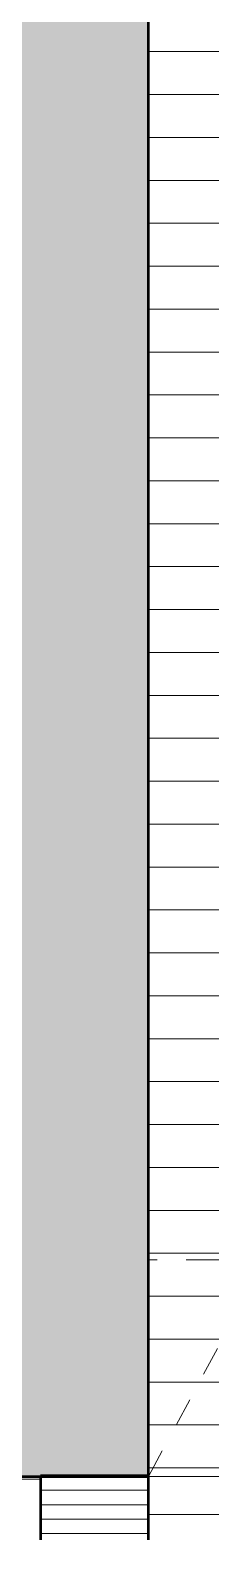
# Model space of a CAD drawing. Header units: metres. Extents: x -144 to 1000, y -717 to 29.
# Drawn here: x 403.27 to 403.92, y -615.56 to -610.36 of the extents above; entities that cross this region are included whole.
import ezdxf

# ---------------------------------------------------------------- set-up
doc = ezdxf.new("R2010")
doc.units = ezdxf.units.M
doc.linetypes.add('Basculante', pattern=[0.11625, 0.075, -0.04125])
doc.linetypes.add('basculante modificado', pattern=[0.18, 0.1125, -0.0675])
for name, color, linetype, lineweight in [('A-DETL', 1, 'Continuous', 9), ('A-FLOR', 2, 'Continuous', 9), ('A-FLOR-PATT', 8, 'Continuous', 50), ('A-WALL', 4, 'Continuous', 9), ('S-COLS', 7, 'Continuous', 9)]:
    doc.layers.add(name, color=color, linetype=linetype, lineweight=lineweight)
doc.layers.add('A-WALL-PATT', color=7, linetype='Continuous', lineweight=35, true_color=0x9c9c9c)

msp = doc.modelspace()

# ---------------------------------------------------------------- hatches: boundary and pattern name
at = {"layer": 'S-COLS', "lineweight": 9, "true_color": 0x5b5b5b}
h = msp.add_hatch(color=251, dxfattribs=at)
h.paths.add_polyline_path([(387.1496, -615.3375), (388.019, -615.3375), (388.019, -613.1003), (386.7767, -613.1003), (386.7767, -615.3375)])
h.paths.add_polyline_path([(402.437, -615.3375), (403.6799, -615.3375), (403.6799, -607.5072), (402.437, -607.5072), (402.437, -615.2858)])
h.paths.add_polyline_path([(377.3305, -615.3375), (382.3013, -615.3375), (382.3013, -614.0947), (378.0755, -614.0947), (378.0755, -608.7503), (382.3013, -608.7503), (382.3013, -607.5074), (377.3305, -607.5074), (377.3305, -615.3099)])
h.paths.add_polyline_path([(388.019, -609.7446), (388.019, -607.5074), (386.7767, -607.5074), (386.7767, -609.7446)])

# ---------------------------------------------------------------- linework, layer by layer
at = {"layer": 'A-DETL', "color": 7, "linetype": 'basculante modificado'}
for p, q in [((403.9223, -614.5917), (403.6799, -614.5917)), ((403.6799, -615.3375), (403.9223, -615.3375))]:
    msp.add_line(p, q, dxfattribs=at)
at = {"layer": 'A-DETL', "color": 9, "linetype": 'Basculante', "true_color": 0xc0c0c0}
msp.add_line((403.6799, -615.3375), (403.9223, -614.8883), dxfattribs=at)
at = {"layer": 'A-FLOR', "lineweight": 9}
for p, q in [((403.3071, -615.3474), (399.4542, -615.3474)), ((403.9223, -615.3375), (403.6799, -615.3375))]:
    msp.add_line(p, q, dxfattribs=at)
at = {"layer": 'A-FLOR-PATT', "color": 9, "lineweight": 9, "true_color": 0xc0c0c0}
for p, q in [((403.6799, -610.432), (403.9223, -610.432)), ((403.6799, -610.5797), (403.9223, -610.5797)), ((403.6799, -610.7275), (403.9223, -610.7275)), ((403.6799, -610.8752), (403.9223, -610.8752)), ((403.6799, -611.023), (403.9223, -611.023)), ((403.6799, -611.1708), (403.9223, -611.1708)), ((403.6799, -611.3185), (403.9223, -611.3185)), ((403.6799, -611.4663), (403.9223, -611.4663)), ((403.6799, -611.614), (403.9223, -611.614)), ((403.6799, -611.7618), (403.9223, -611.7618)), ((403.6799, -611.9095), (403.9223, -611.9095)), ((403.6799, -612.0573), (403.9223, -612.0573)), ((403.6799, -612.205), (403.9223, -612.205)), ((403.6799, -612.3528), (403.9223, -612.3528)), ((403.6799, -612.5005), (403.9223, -612.5005)), ((403.6799, -612.6483), (403.9223, -612.6483)), ((403.6799, -612.7961), (403.9223, -612.7961)), ((403.6799, -612.9438), (403.9223, -612.9438)), ((403.6799, -613.0916), (403.9223, -613.0916)), ((403.6799, -613.2393), (403.9223, -613.2393)), ((403.6799, -613.3871), (403.9223, -613.3871)), ((403.6799, -613.5348), (403.9223, -613.5348)), ((403.6799, -613.6826), (403.9223, -613.6826)), ((403.6799, -613.8303), (403.9223, -613.8303)), ((403.6799, -613.9781), (403.9223, -613.9781)), ((403.6799, -614.1259), (403.9223, -614.1259)), ((403.6799, -614.2736), (403.9223, -614.2736)), ((403.6799, -614.4214), (403.9223, -614.4214)), ((403.6799, -614.5691), (403.9223, -614.5691)), ((403.6799, -614.7169), (403.9223, -614.7169)), ((403.6799, -614.8646), (403.9223, -614.8646)), ((403.6799, -615.0124), (403.9223, -615.0124)), ((403.6799, -615.1601), (403.9223, -615.1601)), ((403.6799, -615.3079), (403.9223, -615.3079)), ((403.6799, -615.4688), (403.9223, -615.4688))]:
    msp.add_line(p, q, dxfattribs=at)
at = {"layer": 'A-WALL', "lineweight": 50}
for p, q in [((403.6799, -615.335), (403.3071, -615.335)), ((403.3071, -615.335), (403.3071, -615.5556)), ((403.6799, -615.5556), (403.6799, -615.335))]:
    msp.add_line(p, q, dxfattribs=at)
at = {"layer": 'A-WALL-PATT', "color": 8, "lineweight": 9, "true_color": 0x727272}
for p, q in [((403.6799, -615.3851), (403.3071, -615.3851)), ((403.6799, -615.4348), (403.3071, -615.4348)), ((403.6799, -615.4845), (403.3071, -615.4845)), ((403.6799, -615.5342), (403.3071, -615.5342))]:
    msp.add_line(p, q, dxfattribs=at)
at = {"layer": 'S-COLS', "lineweight": 50}
for p, q in [((403.6799, -615.3375), (403.6799, -607.5072)), ((402.437, -615.3375), (403.6799, -615.3375))]:
    msp.add_line(p, q, dxfattribs=at)

doc.saveas('drawing.dxf')
